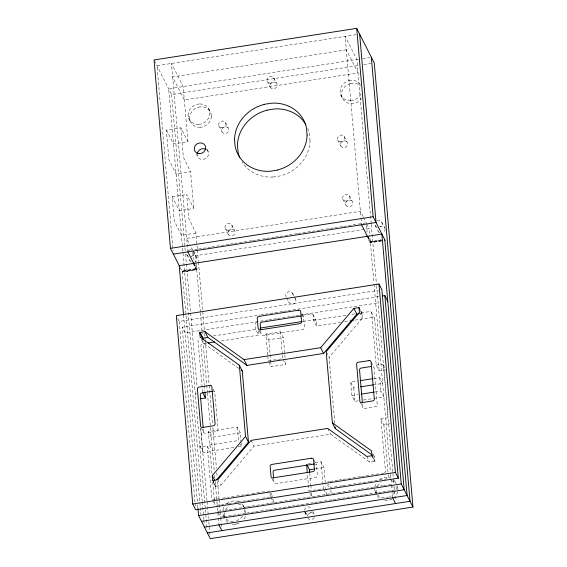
<?xml version="1.0" encoding="UTF-8"?>
<svg xmlns="http://www.w3.org/2000/svg" width="567" height="567" viewBox="0 0 567 567"><rect width="100%" height="100%" fill="white"/><g stroke="black" fill="none" stroke-linecap="round" stroke-linejoin="round"><path stroke-width="0.43" stroke-dasharray="2.83 2.13" d="M213.22 482.014L215.722 486.408L212.916 480.419M360.173 313.65L362.164 313.416L360.874 311.418M367.99 236.226L370.917 241.996C369.408 243.782 370.272 240.167 370.449 242.655L373.866 282.486M196.225 264.335L196.6 268.645L182.057 271.203L196.558 268.595L197.196 268.978L196.855 269.651L182.234 271.997L196.749 269.736L194.034 263.591M195.927 233.08L181.447 235.333L174.267 220.939L172.212 196.813L179.3 210.669L193.772 208.408L186.692 194.552L188.605 218.033L195.927 233.08L197.337 249.317M182.269 271.997L182.099 270.863M215.85 486.188L220.74 485.423L253.995 446.144L330.611 434.194L369.734 462.19L375.063 461.446L372.122 455.507M334.835 423.159L329.108 357.416L362.363 318.13L361.966 313.579M166.4 130.084L173.488 143.94L187.96 141.679L180.88 127.823L166.351 130.119L168.853 159.32L176.11 174.034L190.583 171.773L193.772 208.408M180.88 127.823L183.325 157.066L190.583 171.773M198.471 107.191L200.69 106.851A11.092 9.979 -26.9 0 1 211.165 114.35M349.003 80.606L351.221 80.259A11.092 9.979 -26.9 0 1 360.64 85.015M350.463 83.491L352.688 83.151A11.092 9.979 -26.9 0 1 360.243 85.66M202.44 126.93L200.222 127.277M237.027 523.901L234.809 524.248M386.453 497.543L387.559 497.316A11.092 9.979 -26.9 0 0 388.622 496.99M356.133 34.665L156.974 65.722L173.105 250.876M358.564 59.195L168.683 88.806L205.304 509.088M362.604 58.564L369.634 57.473M154.408 60.669L171.61 94.576L358.542 65.425M363.787 64.61L370.768 63.518M172.212 196.813L186.692 194.552M197.784 249.126L192.546 249.948L190.2 245.327M198.656 248.991L202.143 248.445M203.021 248.311L210.874 247.084M211.746 246.95L220.478 245.589M221.35 245.454L229.203 244.228M230.082 244.093L233.569 243.548M234.44 243.413L243.172 242.052M244.044 241.911L251.904 240.692M252.776 240.55L256.263 240.011M257.135 239.869L261.5 239.189M262.372 239.054L265.866 238.509M266.738 238.374L274.598 237.148M275.47 237.013L278.957 236.467M279.836 236.333L284.195 235.652M285.073 235.518L288.56 234.972M289.432 234.837L297.292 233.611M298.164 233.476L306.896 232.116M307.768 231.981L311.255 231.435M312.126 231.301L319.986 230.074M320.858 229.933L329.59 228.572M330.462 228.437L333.949 227.891M334.828 227.757L342.681 226.531M343.552 226.396L352.284 225.035M353.156 224.901L365.375 222.994M192.908 250.664L195.473 255.717L369.174 228.629L369.705 234.66M381.329 239.784L370.237 241.861L381.3 240.132M180.178 267.511L182.17 271.43L196.076 269.261L196.735 269.75M370.917 242.052L381.35 240.373M381.463 240.89L370.393 242.619L381.506 240.94M177.783 318.512L179.25 321.397L378.409 290.347M197.366 501.483L182.177 327.173L259.92 315.046M260.792 314.912L264.286 314.366M265.158 314.231L282.628 311.51M283.507 311.368L287.001 310.829M287.873 310.688L379.592 296.385M268.085 320.001L185.104 332.942L182.177 327.173M268.964 319.866L272.458 319.32M273.329 319.186L276.824 318.64M277.695 318.505L290.8 316.464M291.672 316.322L295.166 315.776M296.038 315.642L299.532 315.096M300.411 314.961L379.025 302.7M302.75 315.188L311.233 313.87A1.85 1.666 -26.9 0 1 313.19 315.266L313.629 320.312L316.556 326.082L340.313 322.382M303.069 321.369L314.161 319.639A1.85 1.666 -26.9 0 1 316.117 321.035L316.556 326.082M213.298 335.955L255.724 329.342L258.651 335.111L221.165 340.958M313.629 320.312L346.827 315.139M351.972 314.331L355.24 313.827M360.959 312.934L369.719 311.567A1.85 1.666 -26.9 0 1 371.676 312.97L376.219 365.113L379.146 370.882L384.575 370.038A1.85 1.666 -26.9 0 1 385.61 370.166M206.558 343.233L202.561 343.857A1.85 1.666 -26.9 0 0 200.902 345.82L204.297 384.809M267.709 354.822L265.888 333.984L280.367 331.73L283.294 337.5L285.258 360.073M344.601 321.709L349.754 320.908M354.899 320.107L372.647 317.336A1.85 1.666 -26.9 0 1 374.603 318.739L379.146 370.882M265.888 333.984L268.822 339.753L283.294 337.5M281.005 358.904L268.234 360.895L267.78 355.686M268.602 361.618L271.161 366.672L285.64 364.411L285.336 360.938M376.219 365.113L381.648 364.262A1.85 1.666 -26.9 0 1 383.604 365.665L387.998 416.128A1.85 1.666 -26.9 0 1 386.333 418.092L380.911 418.935L385.454 471.085A1.85 1.666 -26.9 0 1 384.483 472.807M358.287 400.819L354.878 401.351L351.951 395.582L350.782 382.123L357.593 381.067M373.773 378.543L379.734 377.608L382.661 383.384L374.142 384.709M350.782 382.123L353.709 387.899L357.118 387.367M351.951 395.582L357.912 394.653M374.943 391.995L380.904 391.067L383.831 396.836L373.618 398.431M363.397 400.026L372.76 398.566M233.76 447.519L212.469 450.836L209.542 445.067L208.373 431.607L237.325 427.1L240.252 432.869L241.06 442.118M240.252 432.869L211.3 437.384L208.373 431.607M209.542 445.067L238.494 440.552L237.325 427.1M212.023 473.516L210.13 451.793L207.203 446.023L201.774 446.874A1.85 1.666 -26.9 0 1 199.818 445.471M238.02 446.853L241.422 446.321L241.131 442.962M210.13 451.793L204.701 452.643A1.85 1.666 -26.9 0 1 202.745 451.24L200.768 428.539M380.911 418.935L383.838 424.711L389.267 423.861A1.85 1.666 -26.9 0 0 389.954 423.62M308.271 463.771L311.673 463.239M315.082 462.707L321.042 461.779L323.97 467.548L325.408 484.048M315.458 468.881L323.97 467.548M215.311 499.321L213.702 499.57A1.85 1.666 -26.9 0 1 211.746 498.166L207.203 446.023M216.112 499.194L220.088 498.577M222.47 498.202L229.004 497.181M231.449 496.805L251.188 493.722M252.046 493.588L261.033 492.191M261.826 492.064L265.795 491.447M267.383 491.199L269.814 491.043M329.307 481.546L327.719 482.014M330.107 481.418L338.095 480.171M338.91 480.043L342.177 479.533M342.992 479.406L347.16 478.761M348.018 478.626L360.895 476.62M361.753 476.486L365.183 475.947M366.041 475.812L378.997 473.792M381.378 473.424L383.788 473.048M216.629 505.339L223.809 504.219M225.397 503.971L227.849 503.595M228.664 503.468L232.746 502.83M234.377 502.575L236.956 502.171M237.814 502.036L250.685 500.03M251.542 499.896L254.973 499.364M255.795 499.236L259.062 498.726M262.323 498.216L269.516 497.096M270.31 496.968L272.741 496.812M337.004 486.571L330.625 487.563L328.796 483.956M339.392 486.195L341.837 485.82M342.659 485.692L345.927 485.182M348.372 484.799L368.968 481.589M369.783 481.461L382.718 479.441M384.306 479.193L386.715 478.817A1.85 1.666 -26.9 0 0 387.077 478.725M217.749 511.391L223.859 510.442M224.73 510.307L228.225 509.761M229.096 509.627L246.553 506.905M247.425 506.763L250.919 506.225M251.791 506.083L269.247 503.361M270.119 503.227L273.613 502.681M274.485 502.546L278.851 501.866M279.722 501.731L291.941 499.825M292.82 499.69L337.337 492.744M338.208 492.61L360.031 489.208M360.903 489.073L382.725 485.671M383.597 485.536L391.45 484.31M223.292 516.757L220.676 517.168L218.118 512.114M224.171 516.622L227.658 516.076M228.529 515.942L232.023 515.396M232.895 515.261L245.993 513.22M246.865 513.078L250.352 512.54M251.231 512.398L254.718 511.859M255.589 511.717L268.687 509.676M269.559 509.542L273.046 508.996M273.925 508.861L277.412 508.316M278.284 508.181L291.381 506.14M292.253 506.005L295.747 505.459M296.619 505.325L300.106 504.779M300.985 504.644L309.71 503.283M310.581 503.149L314.075 502.603M314.947 502.468L318.441 501.923M319.313 501.788L332.404 499.74M333.276 499.605L336.77 499.059M337.641 498.925L341.136 498.379M342.007 498.244L355.098 496.203M355.977 496.068L359.464 495.523M360.336 495.388L363.83 494.842M364.701 494.707L377.799 492.666M378.671 492.532L382.158 491.986M383.037 491.851L386.524 491.306M387.396 491.171L394.384 490.079L392.548 486.472M199.23 103.959L197.011 104.307A11.092 9.979 -26.9 0 0 188.131 114.825M350.753 100.692L352.972 100.345A11.092 9.979 -26.9 0 0 361.328 92.846M198.762 124.393L200.98 124.045A11.092 9.979 -26.9 0 0 209.875 113.528L209.705 111.458A11.092 9.979 -26.9 0 0 199.23 103.967M272.961 177.039L280.36 175.883A36.975 33.262 -26.9 0 0 310.021 140.814M371.902 455.414L375.049 461.276M373.313 455.833L374.433 456.633L374.83 461.184M238.672 368.394L203.135 342.957L200.576 337.911M370.279 241.521L369.776 235.525M369.84 242.371L366.892 236.559M340.88 95.093L342.787 98.849M344.346 136.619L347.422 142.678A3.707 3.331 -26.9 0 1 343.545 147.626A3.707 3.331 -26.9 0 1 341.192 142.352A3.707 3.331 -26.9 0 1 347.422 142.678M381.747 222.101L384.823 228.161A3.707 3.331 -26.9 0 0 379.777 226.821M337.755 139.992L340.831 146.052M375.156 225.468L378.239 231.527M363.128 216.7L360.392 211.314L186.692 238.402L189.81 244.561M363.518 217.473L366.247 222.859M366.615 223.582L369.174 228.629M349.506 195.87L352.582 201.93A3.707 3.331 -26.9 0 1 348.705 206.877A3.707 3.331 -26.9 0 1 346.359 201.597A3.707 3.331 -26.9 0 1 352.582 201.93M367.742 236.503L370.301 241.556M368.224 237.899L370.237 241.861M342.922 199.237L345.998 205.297M273.818 77.906L276.894 83.966A3.707 3.331 -26.9 0 1 273.018 88.913A3.707 3.331 -26.9 0 1 270.665 83.64A3.707 3.331 -26.9 0 1 276.894 83.966M267.227 81.272L270.303 87.332M371.477 312.332L374.404 318.108M360.69 310.369L362.15 313.253M360.626 311.24L361.725 313.409M359.435 312.36L362.363 318.13M383.405 365.035L385.595 369.358M371.335 362.214L373.901 367.26M225.538 122.564L228.614 128.624A3.707 3.331 -26.9 0 1 224.738 133.571A3.707 3.331 -26.9 0 1 222.392 128.298A3.707 3.331 -26.9 0 1 228.614 128.624M360.414 402.598L362.972 407.645M218.954 125.931L222.03 131.991M208.656 108.687L210.563 112.443M312.991 314.635L315.918 320.405M395.234 481.964L396.694 484.849M326.542 352.362L329.108 357.416M292.579 293.21L294.188 296.385M294.408 296.817L295.655 299.277M301.949 313.834L303.487 316.868M372.966 453.749L374.433 456.633M371.69 455.662L374.645 461.51M286.718 298.022L289.064 302.643M366.799 456.421L369.734 462.19M206.877 148.986L208.209 151.609M188.889 118.794L190.795 122.55M375.467 492.071L376.927 494.956M196.097 153.586L197.798 156.931M231.818 225.014L234.894 231.081A3.707 3.331 -26.9 0 1 231.017 236.021A3.707 3.331 -26.9 0 1 228.664 230.748A3.707 3.331 -26.9 0 1 234.894 231.081M327.683 428.425L330.611 434.194M225.227 228.388L228.303 234.447M283.075 359.365L285.64 364.411M259.062 330.518L261.259 334.849M313.82 459.837L316.379 464.89M323.75 489.413L326.316 494.467L325.479 484.913M193.567 251.443L196.643 257.503M194.226 263.116L197.174 268.928M194.658 265.25L196.529 268.942M310.007 493.113L311.836 496.72L311.382 491.511M193.149 263.492L196.139 269.46M186.975 254.81L190.058 260.87M312.8 511.406L314.409 514.581M304.897 512.178L306.726 515.786M304.748 511.888L306.938 516.218M271.891 478.399L274.159 482.871M251.068 440.368L253.995 446.144M270.891 492.985L272.727 496.593M270.799 497.224L273.365 502.27M213.206 389.21L214.673 392.095M240.323 444.159L241.422 446.321M243.243 505.665L244.703 508.549M201.476 428L203.744 432.479M217.806 479.654L220.74 485.423M200.016 446.101L202.943 451.878M212.675 480.242L215.417 486.337M223.476 515.772L224.575 517.933M212.682 500.243L214.872 504.573M397.751 487.62L397.928 489.682M376.325 493.049L376.148 490.987A11.092 9.979 -26.9 0 1 376.438 488.945M374.716 489.144L374.865 490.164M211.165 114.343L211.349 116.412M188.287 116.894L188.102 114.832M224.334 516.75L224.156 514.687M371.158 223.518L356.863 59.464L345.154 36.38L360.91 217.204M371.229 224.39L376.516 285.024M376.594 285.903L393.434 479.2M393.512 480.072L393.888 484.452M394.044 486.217L395.185 499.329M374.022 284.237L390.351 471.638M390.571 474.218L390.939 478.413M391.01 479.25L391.45 484.282M391.528 485.146L392.562 497.046M366.466 225.382L367.055 232.109M379.734 377.608L380.904 391.067M383.838 424.711L388.112 473.771M388.182 474.614L388.381 476.854A1.85 1.666 -26.9 0 1 387.7 478.371M360.981 218.047L361.491 223.93M362.526 404.207L362.774 407.014A1.85 1.666 -26.9 0 0 364.73 408.41L375.588 406.723A1.85 1.666 -26.9 0 0 377.246 404.76L374.022 367.749A1.85 1.666 -26.9 0 0 372.781 366.374M353.709 387.899L354.878 401.351M330.844 490.086L331.064 492.61A1.85 1.666 -26.9 0 1 330.639 493.885M327.917 484.317L328.137 486.84A1.85 1.666 -26.9 0 1 327.464 488.357M321.042 461.779L323.388 488.697L308.909 490.951L307.399 473.587M309.795 473.282L310.78 484.565M310.858 485.437L311.311 490.646M280.367 331.73L282.331 354.297M282.409 355.169L282.713 358.642M268.822 339.753L270.636 360.591M270.707 361.462L271.161 366.672M260.785 331.022L261.061 334.218A1.85 1.666 -26.9 0 0 263.017 335.614L302.828 329.413A1.85 1.666 -26.9 0 0 304.486 327.442L303.607 317.35A1.85 1.666 -26.9 0 0 301.842 315.932M273.684 479.051L273.96 482.241A1.85 1.666 -26.9 0 0 275.916 483.644L315.72 477.435A1.85 1.666 -26.9 0 0 317.385 475.472L316.506 465.379A1.85 1.666 -26.9 0 0 315.429 464.047M258.283 330.852L258.651 335.111M272.947 499.116L273.166 501.639A1.85 1.666 -26.9 0 0 273.556 502.532M255.724 329.342L255.285 324.296A1.85 1.666 -26.9 0 1 256.589 322.425M270.012 493.347L270.232 495.87A1.85 1.666 -26.9 0 0 270.629 496.763M187.96 141.679L183.155 86.545L171.447 63.461L187.79 251.046M197.415 250.182L198.393 261.415M198.471 262.28L204.354 329.866M204.666 333.389L205.204 339.555M205.275 340.441L209.117 384.49M209.195 385.376L212.568 424.144M212.88 427.667L216.417 468.243M216.8 472.658L217.182 477.074M217.565 481.482L219.075 498.825M219.153 499.69L220.131 510.924M220.209 511.788L220.662 516.969M220.733 517.834L221.187 523.05M221.258 523.802L221.555 527.26M195.473 255.717L196.147 263.471M196.692 269.701L200.392 312.176M200.47 313.048L202.284 333.913M202.936 340.682L207.352 392.073M207.43 392.938L210.378 426.774M210.449 427.638L214.234 471.071M214.617 475.422L214.843 478.031M215.205 481.468L216.821 500.746M216.899 501.625L217.352 506.884M217.43 507.756L218.26 517.281M218.338 518.125L218.848 524.007M192.766 252.471L193.368 259.424M204.368 385.645L204.878 391.506M212.781 482.219L214.333 500.009M214.482 501.703L214.673 503.943A1.85 1.666 -26.9 0 0 215.914 505.317M202.518 392.201L197.968 340.051A1.85 1.666 -26.9 0 1 199.272 338.18M203.298 429.035L203.546 431.841M171.61 94.576L185.196 250.529M185.508 254.059L190.569 312.204M190.647 313.09L197.018 386.219M200.704 428.51L206.998 500.76M207.075 501.646L208.536 518.387M208.84 521.909L210.073 536.006M205.353 509.726L207.075 529.472M182.17 271.43L202.192 501.256M202.27 502.128L203.787 519.521M203.858 520.364L204.226 524.581M183.545 315.032L200.902 514.283M197.67 504.999L197.975 508.521M179.25 321.397L195.36 506.274M310.043 140.814L309.447 133.94A36.975 33.262 -26.9 0 0 307.739 128.362M245.936 513.383L245.759 511.321A11.092 9.979 -26.9 0 0 245.142 509.421M244.441 509.457L244.469 510.498A11.092 9.979 -26.9 0 1 243.916 513.496M273.039 177.003A36.975 33.262 -26.9 0 1 242.052 161.956M207.005 149.971A5.854 5.266 -26.9 0 1 204.985 158.873A5.854 5.266 -26.9 0 1 197.153 154.38M385.028 228.792A3.707 3.331 -26.9 0 1 382.81 232.746M379.989 232.924A3.707 3.331 -26.9 0 1 377.849 229.571M307.442 515.998A3.707 3.331 -26.9 0 1 310.929 512.731A3.707 3.331 -26.9 0 1 314.614 515.219M314.21 517.536A3.707 3.331 -26.9 0 1 308.001 518.224M191.292 256.355A3.707 3.331 -26.9 0 1 196.409 257.078A3.707 3.331 -26.9 0 1 194.956 261.919M191.497 262.145A3.707 3.331 -26.9 0 1 189.952 257.935M198.783 124.379A11.092 9.979 -26.9 0 1 188.315 116.887M350.775 100.678A11.092 9.979 -26.9 0 1 340.306 93.186L340.094 91.131A11.092 9.979 -26.9 0 1 349.024 80.634M396.461 486.798A11.092 9.979 -26.9 0 1 395.915 489.817M394.512 492.56A11.092 9.979 -26.9 0 1 389.635 496.579M384.27 497.67A11.092 9.979 -26.9 0 1 377.778 495.168M375.942 492.936A11.092 9.979 -26.9 0 1 374.893 490.164M374.794 487.096A11.092 9.979 -26.9 0 1 376.105 483.233M379.656 479.406A11.092 9.979 -26.9 0 1 383.611 477.605L385.808 477.237A11.092 9.979 -26.9 0 1 390.918 478.158M393.392 479.746A11.092 9.979 -26.9 0 1 395.674 482.857M242.088 504.106A11.092 9.979 -26.9 0 1 244.037 507.458M242.513 516.239A11.092 9.979 -26.9 0 1 236.623 520.669M233.37 521.335A11.092 9.979 -26.9 0 1 225.786 518.848M223.944 516.615A11.092 9.979 -26.9 0 1 222.895 513.844M222.98 509.761A11.092 9.979 -26.9 0 1 224.114 506.912M226.807 503.73A11.092 9.979 -26.9 0 1 231.62 501.285L233.817 500.937A11.092 9.979 -26.9 0 1 238.92 501.838M295.123 298.462A3.707 3.331 -26.9 0 1 294.812 303.047A3.707 3.331 -26.9 0 1 289.928 303.593A3.707 3.331 -26.9 0 1 289.305 299.107M286.314 297.143A3.707 3.331 -26.9 0 1 289.064 291.679A3.707 3.331 -26.9 0 1 292.678 296.151M193.921 252.365A3.707 3.331 -26.9 0 1 191.363 256.454M188.57 256.376A3.707 3.331 -26.9 0 1 186.741 253.144M188.081 250.798A3.707 3.331 -26.9 0 1 188.669 250.394M188.995 250.224A3.707 3.331 -26.9 0 1 192.128 250.167M311.283 511.767A3.707 3.331 -26.9 0 1 305.074 512.455M304.507 510.229A3.707 3.331 -26.9 0 1 307.64 507.018A3.707 3.331 -26.9 0 1 311.481 508.812M377.175 220.882A3.707 3.331 -26.9 0 1 381.896 222.392A3.707 3.331 -26.9 0 1 379.883 226.97M377.062 227.154A3.707 3.331 -26.9 0 1 374.922 223.802M397.141 485.721A11.092 9.979 -26.9 0 1 397.743 487.62M384.674 500.448A11.092 9.979 -26.9 0 0 386.822 500.519L389.019 500.2A11.092 9.979 -26.9 0 0 392.073 498.974M379.238 498.039A11.092 9.979 -26.9 0 1 377.402 495.799M377.565 486.096A11.092 9.979 -26.9 0 1 381.116 482.269M391.436 480.66A11.092 9.979 -26.9 0 1 395.546 483.29M397.658 491.717A11.092 9.979 -26.9 0 1 395.334 496.274M245.383 516.381A11.092 9.979 -26.9 0 1 243.98 519.131M239.111 523.143A11.092 9.979 -26.9 0 1 237.027 523.88M234.83 524.22A11.092 9.979 -26.9 0 1 231.655 523.965M228.012 522.342A11.092 9.979 -26.9 0 1 224.964 518.628M224.185 514.687A11.092 9.979 -26.9 0 1 224.447 512.646M225.574 509.797A11.092 9.979 -26.9 0 1 229.125 505.97M238.459 504.084A11.092 9.979 -26.9 0 1 243.555 506.99M211.342 116.391A11.092 9.979 -26.9 0 1 202.44 126.902M200.243 127.242A11.092 9.979 -26.9 0 1 189.775 119.75L189.569 117.716A11.092 9.979 -26.9 0 1 198.5 107.198M350.47 83.519A11.092 9.979 -26.9 0 0 341.568 94.037L341.738 96.078A11.092 9.979 -26.9 0 0 352.213 103.57L354.432 103.229A11.092 9.979 -26.9 0 0 361.385 98.474M195.424 395.008A1.85 1.666 -26.9 0 1 196.395 393.285M203.546 431.841A1.85 1.666 -26.9 0 0 205.502 433.245L216.353 431.551A1.85 1.666 -26.9 0 0 218.019 429.588L214.794 392.577A1.85 1.666 -26.9 0 0 213.383 391.173M346.324 49.832L172.616 76.921L184.332 100.005L358.032 72.916L346.324 49.832M221.81 127.795A3.707 3.331 -26.9 0 0 225.687 122.855A3.707 3.331 -26.9 0 0 219.464 122.522A3.707 3.331 -26.9 0 0 221.81 127.795M228.09 230.252A3.707 3.331 -26.9 0 0 231.967 225.305A3.707 3.331 -26.9 0 0 225.737 224.979A3.707 3.331 -26.9 0 0 228.09 230.252M345.778 201.101A3.707 3.331 -26.9 0 0 349.655 196.161A3.707 3.331 -26.9 0 0 343.432 195.828A3.707 3.331 -26.9 0 0 345.778 201.101M340.618 141.856A3.707 3.331 -26.9 0 0 344.495 136.909A3.707 3.331 -26.9 0 0 338.265 136.583A3.707 3.331 -26.9 0 0 340.618 141.856M270.083 83.143A3.707 3.331 -26.9 0 0 273.967 78.196A3.707 3.331 -26.9 0 0 267.737 77.87A3.707 3.331 -26.9 0 0 270.083 83.143"/><path stroke-width="0.85" d="M359.889 309.802L358.961 307.399L359.435 312.36L326.181 351.639L332.382 422.869L335.317 428.638L372.122 454.982M384.936 240.365L384.709 239.6M366.899 236.141L367.466 236.843L367.99 236.226L381.896 234.058L404.172 489.739L201.519 521.335M332.382 422.869L371.505 450.864L372.094 455.748L366.799 456.421L327.683 428.425L251.068 440.368L217.806 479.654L212.54 480.625L212.278 475.692L245.532 436.413L239.331 365.183L200.208 337.188L199.577 332.375L199.995 332.312L202.951 338.166L207.841 337.4L246.957 365.403L323.573 353.454L356.834 314.168L359.28 313.785M200.023 332.39L204.914 331.631L244.03 359.627L320.646 347.684L353.907 308.398L358.798 307.633M216.629 479.781L248.459 442.182L242.258 370.953L239.331 365.183M264.201 104.328L271.6 103.173A36.975 33.262 -26.9 0 1 306.499 128.17L307.116 135.045M267.128 110.097L274.527 108.942A36.975 33.262 -26.9 0 1 305.932 124.705M277.433 170.107L270.034 171.262A36.975 33.262 -26.9 0 1 235.135 146.265L234.511 139.39M197.975 508.521L198.592 515.566L210.3 538.65L412.953 507.047L374.263 62.98L356.7 28.35L154.047 59.953L170.454 248.346L179.533 266.242M170.454 248.346L373.114 216.743L384.823 239.827L407.099 495.508L204.446 527.104M173.389 254.115L376.041 222.519L359.627 34.119M193.716 263.4L367.423 236.311M378.976 284.032L176.323 315.628L192.737 504.02L195.665 509.797L398.317 478.194L381.903 289.801L378.976 284.032L395.39 472.424L398.317 478.194M382.215 295.981L384.83 295.57L387.757 301.339M301.205 316.025L261.848 322.162A1.85 1.666 -26.9 0 0 260.182 324.126L260.707 330.114M259.877 328.102L302.204 321.503M208.153 342.985L214.595 341.986M350.612 320.773L353.184 320.369M212.37 391.251L201.98 392.874A1.85 1.666 -26.9 0 0 200.321 394.838L203.177 427.638M371.605 366.424L361.214 368.047A1.85 1.666 -26.9 0 0 359.549 370.01L362.405 402.811M200.25 398.778L205.445 397.97L204.956 392.35M360.144 380.663L372.923 378.671M360.52 386.836L373.292 384.844M361.321 394.122L374.092 392.13M314.55 463.976L274.74 470.185A1.85 1.666 -26.9 0 0 273.081 472.148L273.599 478.137M306.931 464.756L309.497 469.809L314.6 469.015M192.737 504.02L395.39 472.424M198.592 515.566L401.245 483.963L412.953 507.047M207.373 532.881L410.026 501.278L371.335 57.203M193.673 262.868C195.076 262.854 193.545 264.81 193.149 263.492L179.243 265.661L183.545 315.032M199.768 332.645L202.738 338.414L202.866 339.853M202.695 338.414L202.951 338.166M241.138 370.152L242.258 370.953M361.569 224.773L367.494 236.453M353.907 308.398L356.834 314.168M320.646 347.684L323.573 353.454M392.626 497.762L395.553 503.539M244.03 359.627L246.957 365.403M187.861 251.861L194.013 263.981M204.914 331.631L207.841 337.4M245.532 436.413L248.459 442.182M202.88 392.917L205.445 397.97M212.278 475.692L214.836 480.745M218.919 524.851L221.846 530.62M384.83 295.57L401.245 483.963M356.7 28.35L373.114 216.743M335.182 427.107L335.317 428.638M309.497 469.809L309.724 472.41M306.641 464.905L307.321 472.722M239.749 157.619A36.975 33.262 -26.9 0 1 238.062 152.041L237.445 145.166A36.975 33.262 -26.9 0 1 267.135 110.189M197.288 153.31A5.854 5.266 -26.9 0 1 206.168 149.369M307.087 134.974A36.975 33.262 -26.9 0 1 277.419 170.022M234.54 139.461A36.975 33.262 -26.9 0 1 264.208 104.42M298.724 310.184L258.921 316.386A1.85 1.666 -26.9 0 0 257.255 318.356L258.134 328.449A1.85 1.666 -26.9 0 0 260.09 329.845L299.9 323.637A1.85 1.666 -26.9 0 0 301.559 321.673L300.68 311.581A1.85 1.666 -26.9 0 0 298.724 310.184M209.91 385.411L199.052 387.105A1.85 1.666 -26.9 0 0 197.394 389.068L200.619 426.072A1.85 1.666 -26.9 0 0 202.575 427.468L213.426 425.782A1.85 1.666 -26.9 0 0 215.091 423.818L211.867 386.807A1.85 1.666 -26.9 0 0 209.91 385.411M369.138 360.577L358.287 362.27A1.85 1.666 -26.9 0 0 356.622 364.234L359.847 401.245A1.85 1.666 -26.9 0 0 361.803 402.641L372.661 400.947A1.85 1.666 -26.9 0 0 374.319 398.984L371.094 361.98A1.85 1.666 -26.9 0 0 369.138 360.584M311.623 458.207L271.813 464.416A1.85 1.666 -26.9 0 0 270.154 466.379L271.033 476.471A1.85 1.666 -26.9 0 0 272.989 477.868L312.793 471.666A1.85 1.666 -26.9 0 0 314.458 469.696L313.579 459.603A1.85 1.666 -26.9 0 0 311.623 458.207M199.152 153.65A5.854 5.266 -26.9 0 0 205.282 145.839A5.854 5.266 -26.9 0 0 195.445 145.315A5.854 5.266 -26.9 0 0 199.152 153.65"/></g></svg>
